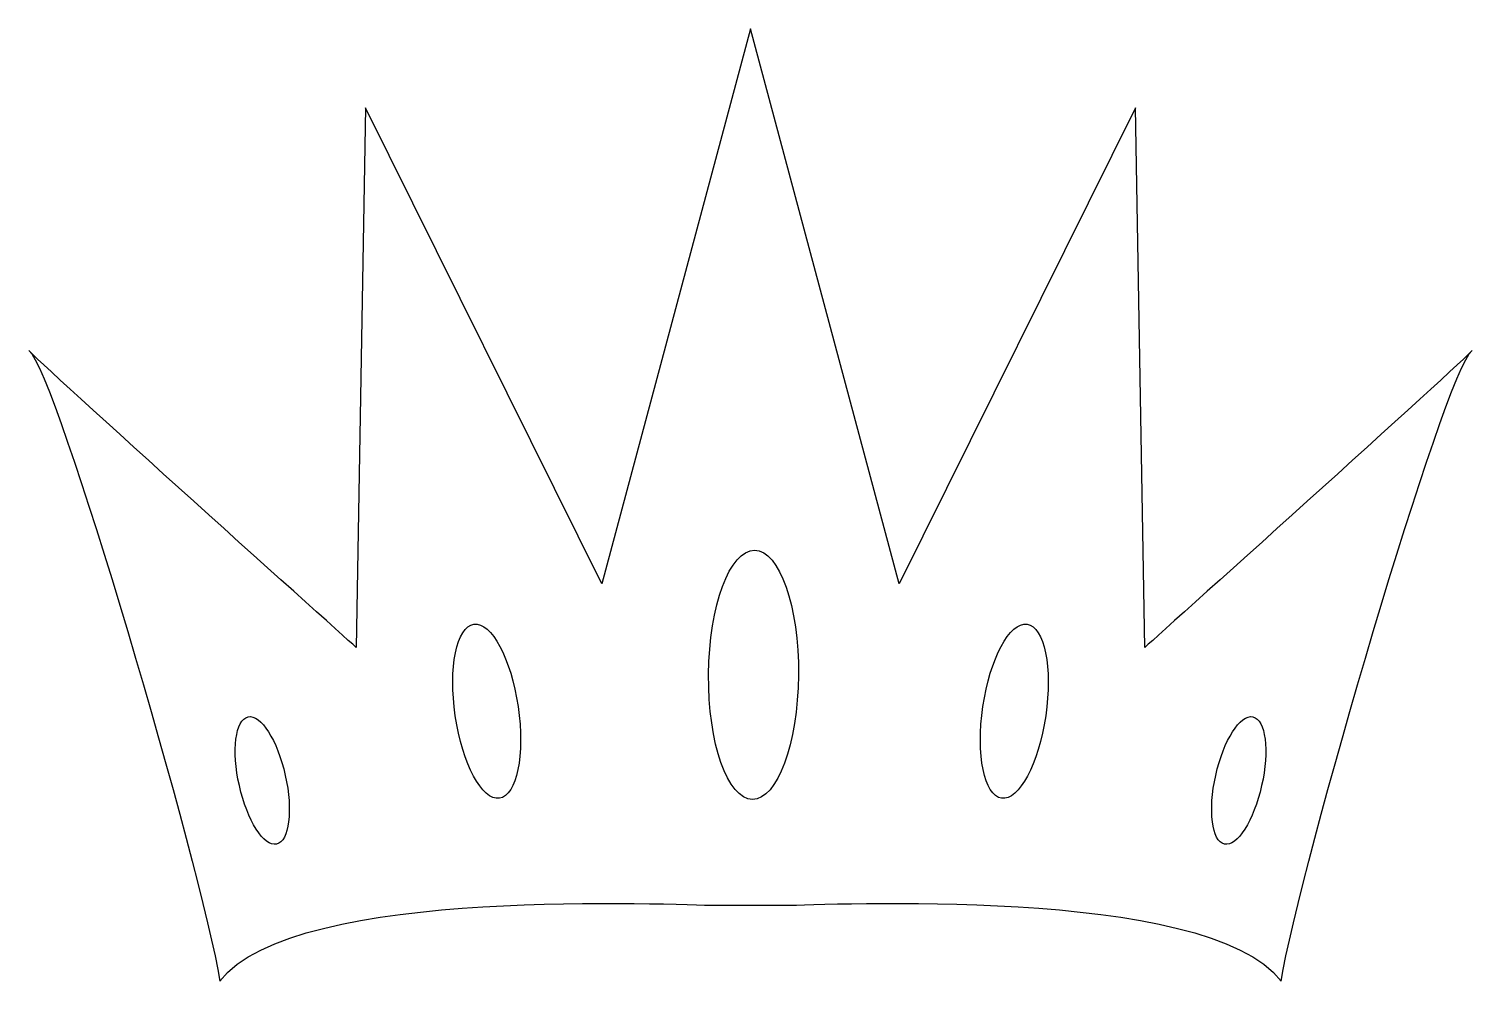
# Model space of a CAD drawing. Header units: centimetres. Extents: x -10.1 to 10.1, y -6.7 to 6.7.
import ezdxf

# ---------------------------------------------------------------- set-up
doc = ezdxf.new("R2010")
doc.units = ezdxf.units.CM
doc.header["$MEASUREMENT"] = 0
doc.layers.add('Camada 1', color=7, linetype='Continuous')

msp = doc.modelspace()

# ---------------------------------------------------------------- linework, layer by layer
at = {"layer": 'Camada 1', "color": 250}
for points, knots in [([(-0.51098, -5.62076), (-0.9368, -5.62076), (-6.42979, -5.32268), (-7.45174, -6.68528), (-7.45174, -6.68528), (-7.70725, -5.10977), (-9.75115, 1.87357), (-10.13437, 2.17165), (-10.13437, 2.17165), (-10.0918, 2.08648), (-5.53557, -2.00133), (-5.53557, -2.00133), (-5.53557, -2.00133), (-5.53557, -2.00133), (-5.40783, 5.57816), (-5.40783, 5.57816), (-5.40783, 5.57816), (-5.40783, 5.57816), (-2.08649, -1.10712), (-2.08649, -1.10712), (-2.08649, -1.10712), (-2.08649, -1.10712), (-0.00001, 6.68528), (-0.00001, 6.68528), (-0.00001, 6.68528), (-0.00001, 6.68528), (2.08647, -1.10712), (2.08647, -1.10712), (2.08647, -1.10712), (2.08647, -1.10712), (5.40783, 5.57816), (5.40783, 5.57816), (5.40783, 5.57816), (5.40783, 5.57816), (5.53557, -2.00133), (5.53557, -2.00133), (5.53557, -2.00133), (5.53557, -2.00133), (10.09177, 2.08648), (10.13437, 2.17165), (10.13437, 2.17165), (9.75115, 1.87357), (7.70724, -5.10976), (7.45173, -6.68528), (7.45173, -6.68528), (6.42978, -5.32268), (0.93679, -5.62076), (0.51097, -5.62076), (0.51097, -5.62076), (0.51097, -5.62076), (-0.51098, -5.62076), (-0.51098, -5.62076)], [0, 0, 0, 0, 0.07142857, 0.07142857, 0.07142857, 0.07142857, 0.14285714, 0.14285714, 0.14285714, 0.14285714, 0.21428571, 0.21428571, 0.21428571, 0.21428571, 0.28571429, 0.28571429, 0.28571429, 0.28571429, 0.35714286, 0.35714286, 0.35714286, 0.35714286, 0.42857143, 0.42857143, 0.42857143, 0.42857143, 0.5, 0.5, 0.5, 0.5, 0.57142857, 0.57142857, 0.57142857, 0.57142857, 0.64285714, 0.64285714, 0.64285714, 0.64285714, 0.71428571, 0.71428571, 0.71428571, 0.71428571, 0.78571429, 0.78571429, 0.78571429, 0.78571429, 0.85714286, 0.85714286, 0.85714286, 0.85714286, 1, 1, 1, 1]), ([(0.0582, -0.6359), (-0.29076, -0.63259), (-0.58053, -1.41269), (-0.58849, -2.37842), (-0.58849, -2.37842), (-0.5968, -3.34465), (-0.32203, -4.13007), (0.02696, -4.1334), (0.02696, -4.1334), (0.37592, -4.13589), (0.66469, -3.35547), (0.67365, -2.3899), (0.67365, -2.3899), (0.68229, -1.42417), (0.40618, -0.63857), (0.0582, -0.6359)], [0, 0, 0, 0, 0.2, 0.2, 0.2, 0.2, 0.4, 0.4, 0.4, 0.4, 0.6, 0.6, 0.6, 0.6, 1, 1, 1, 1]), ([(-3.88388, -1.67349), (-4.12806, -1.70926), (-4.24517, -2.28507), (-4.14569, -2.95989), (-4.14569, -2.95989), (-4.04655, -3.63519), (-3.76911, -4.15332), (-3.52527, -4.11776), (-3.52527, -4.11776), (-3.28143, -4.08149), (-3.16467, -3.50546), (-3.26344, -2.83067), (-3.26344, -2.83067), (-3.3626, -2.15569), (-3.64071, -1.63756), (-3.88388, -1.67349)], [0, 0, 0, 0, 0.2, 0.2, 0.2, 0.2, 0.4, 0.4, 0.4, 0.4, 0.6, 0.6, 0.6, 0.6, 1, 1, 1, 1]), ([(3.26346, -2.83067), (3.16466, -3.50549), (3.28143, -4.08149), (3.52529, -4.11776), (3.52529, -4.11776), (3.76879, -4.15335), (4.04657, -3.63521), (4.14569, -2.95989), (4.14569, -2.95989), (4.24517, -2.28507), (4.12807, -1.70923), (3.88388, -1.67349), (3.88388, -1.67349), (3.64036, -1.63756), (3.3626, -2.15569), (3.26346, -2.83067)], [0, 0, 0, 0, 0.2, 0.2, 0.2, 0.2, 0.4, 0.4, 0.4, 0.4, 0.6, 0.6, 0.6, 0.6, 1, 1, 1, 1]), ([(-7.05587, -2.97471), (-7.23417, -3.01464), (-7.28905, -3.44678), (-7.17861, -3.9401), (-7.17861, -3.9401), (-7.06817, -4.4336), (-6.83431, -4.8014), (-6.656, -4.76147), (-6.656, -4.76147), (-6.47801, -4.72154), (-6.42314, -4.28924), (-6.53358, -3.7959), (-6.53358, -3.7959), (-6.64404, -3.3024), (-6.87788, -2.93478), (-7.05587, -2.97471)], [0, 0, 0, 0, 0.2, 0.2, 0.2, 0.2, 0.4, 0.4, 0.4, 0.4, 0.6, 0.6, 0.6, 0.6, 1, 1, 1, 1]), ([(6.53358, -3.7959), (6.42314, -4.28924), (6.47802, -4.72154), (6.656, -4.76147), (6.656, -4.76147), (6.8343, -4.8014), (7.06817, -4.4336), (7.17863, -3.9401), (7.17863, -3.9401), (7.28907, -3.44676), (7.23419, -3.01461), (7.05586, -2.97471), (7.05586, -2.97471), (6.87788, -2.93478), (6.64404, -3.3024), (6.53358, -3.7959)], [0, 0, 0, 0, 0.2, 0.2, 0.2, 0.2, 0.4, 0.4, 0.4, 0.4, 0.6, 0.6, 0.6, 0.6, 1, 1, 1, 1])]:
    msp.add_open_spline(points, degree=3, knots=knots, dxfattribs=at)

doc.saveas('drawing.dxf')
